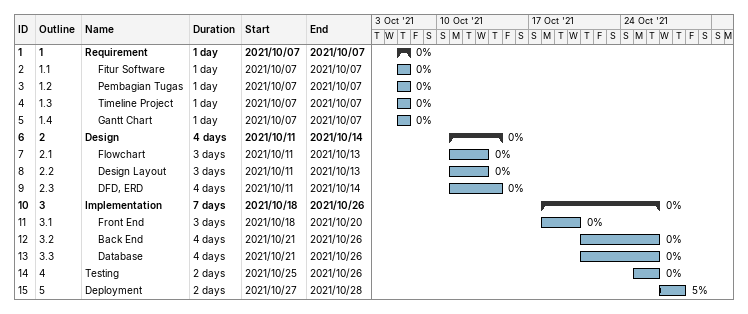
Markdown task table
| ID | WBS | Task | Duration | Start | Finish | % complete |
|---|---|---|---|---|---|---|
| 1 | 1 | **Requirement** | 1d | 2021-10-07 | 2021-10-07 | 0 |
| 2 | 1.1 | Fitur Software | 1d | 2021-10-07 | 2021-10-07 | 0 |
| 3 | 1.2 | Pembagian Tugas | 1d | 2021-10-07 | 2021-10-07 | 0 |
| 4 | 1.3 | Timeline Project | 1d | 2021-10-07 | 2021-10-07 | 0 |
| 5 | 1.4 | Gantt Chart | 1d | 2021-10-07 | 2021-10-07 | 0 |
| 6 | 2 | **Design** | 4d | 2021-10-11 | 2021-10-14 | 0 |
| 7 | 2.1 | Flowchart | 3d | 2021-10-11 | 2021-10-13 | 0 |
| 8 | 2.2 | Design Layout | 3d | 2021-10-11 | 2021-10-13 | 0 |
| 9 | 2.3 | DFD, ERD | 4d | 2021-10-11 | 2021-10-14 | 0 |
| 10 | 3 | **Implementation** | 7d | 2021-10-18 | 2021-10-26 | 0 |
| 11 | 3.1 | Front End | 3d | 2021-10-18 | 2021-10-20 | 0 |
| 12 | 3.2 | Back End | 4d | 2021-10-21 | 2021-10-26 | 0 |
| 13 | 3.3 | Database | 4d | 2021-10-21 | 2021-10-26 | 0 |
| 14 | 4 | Testing | 2d | 2021-10-25 | 2021-10-26 | 0 |
| 15 | 5 | Deployment | 2d | 2021-10-27 | 2021-10-28 | 5 |
